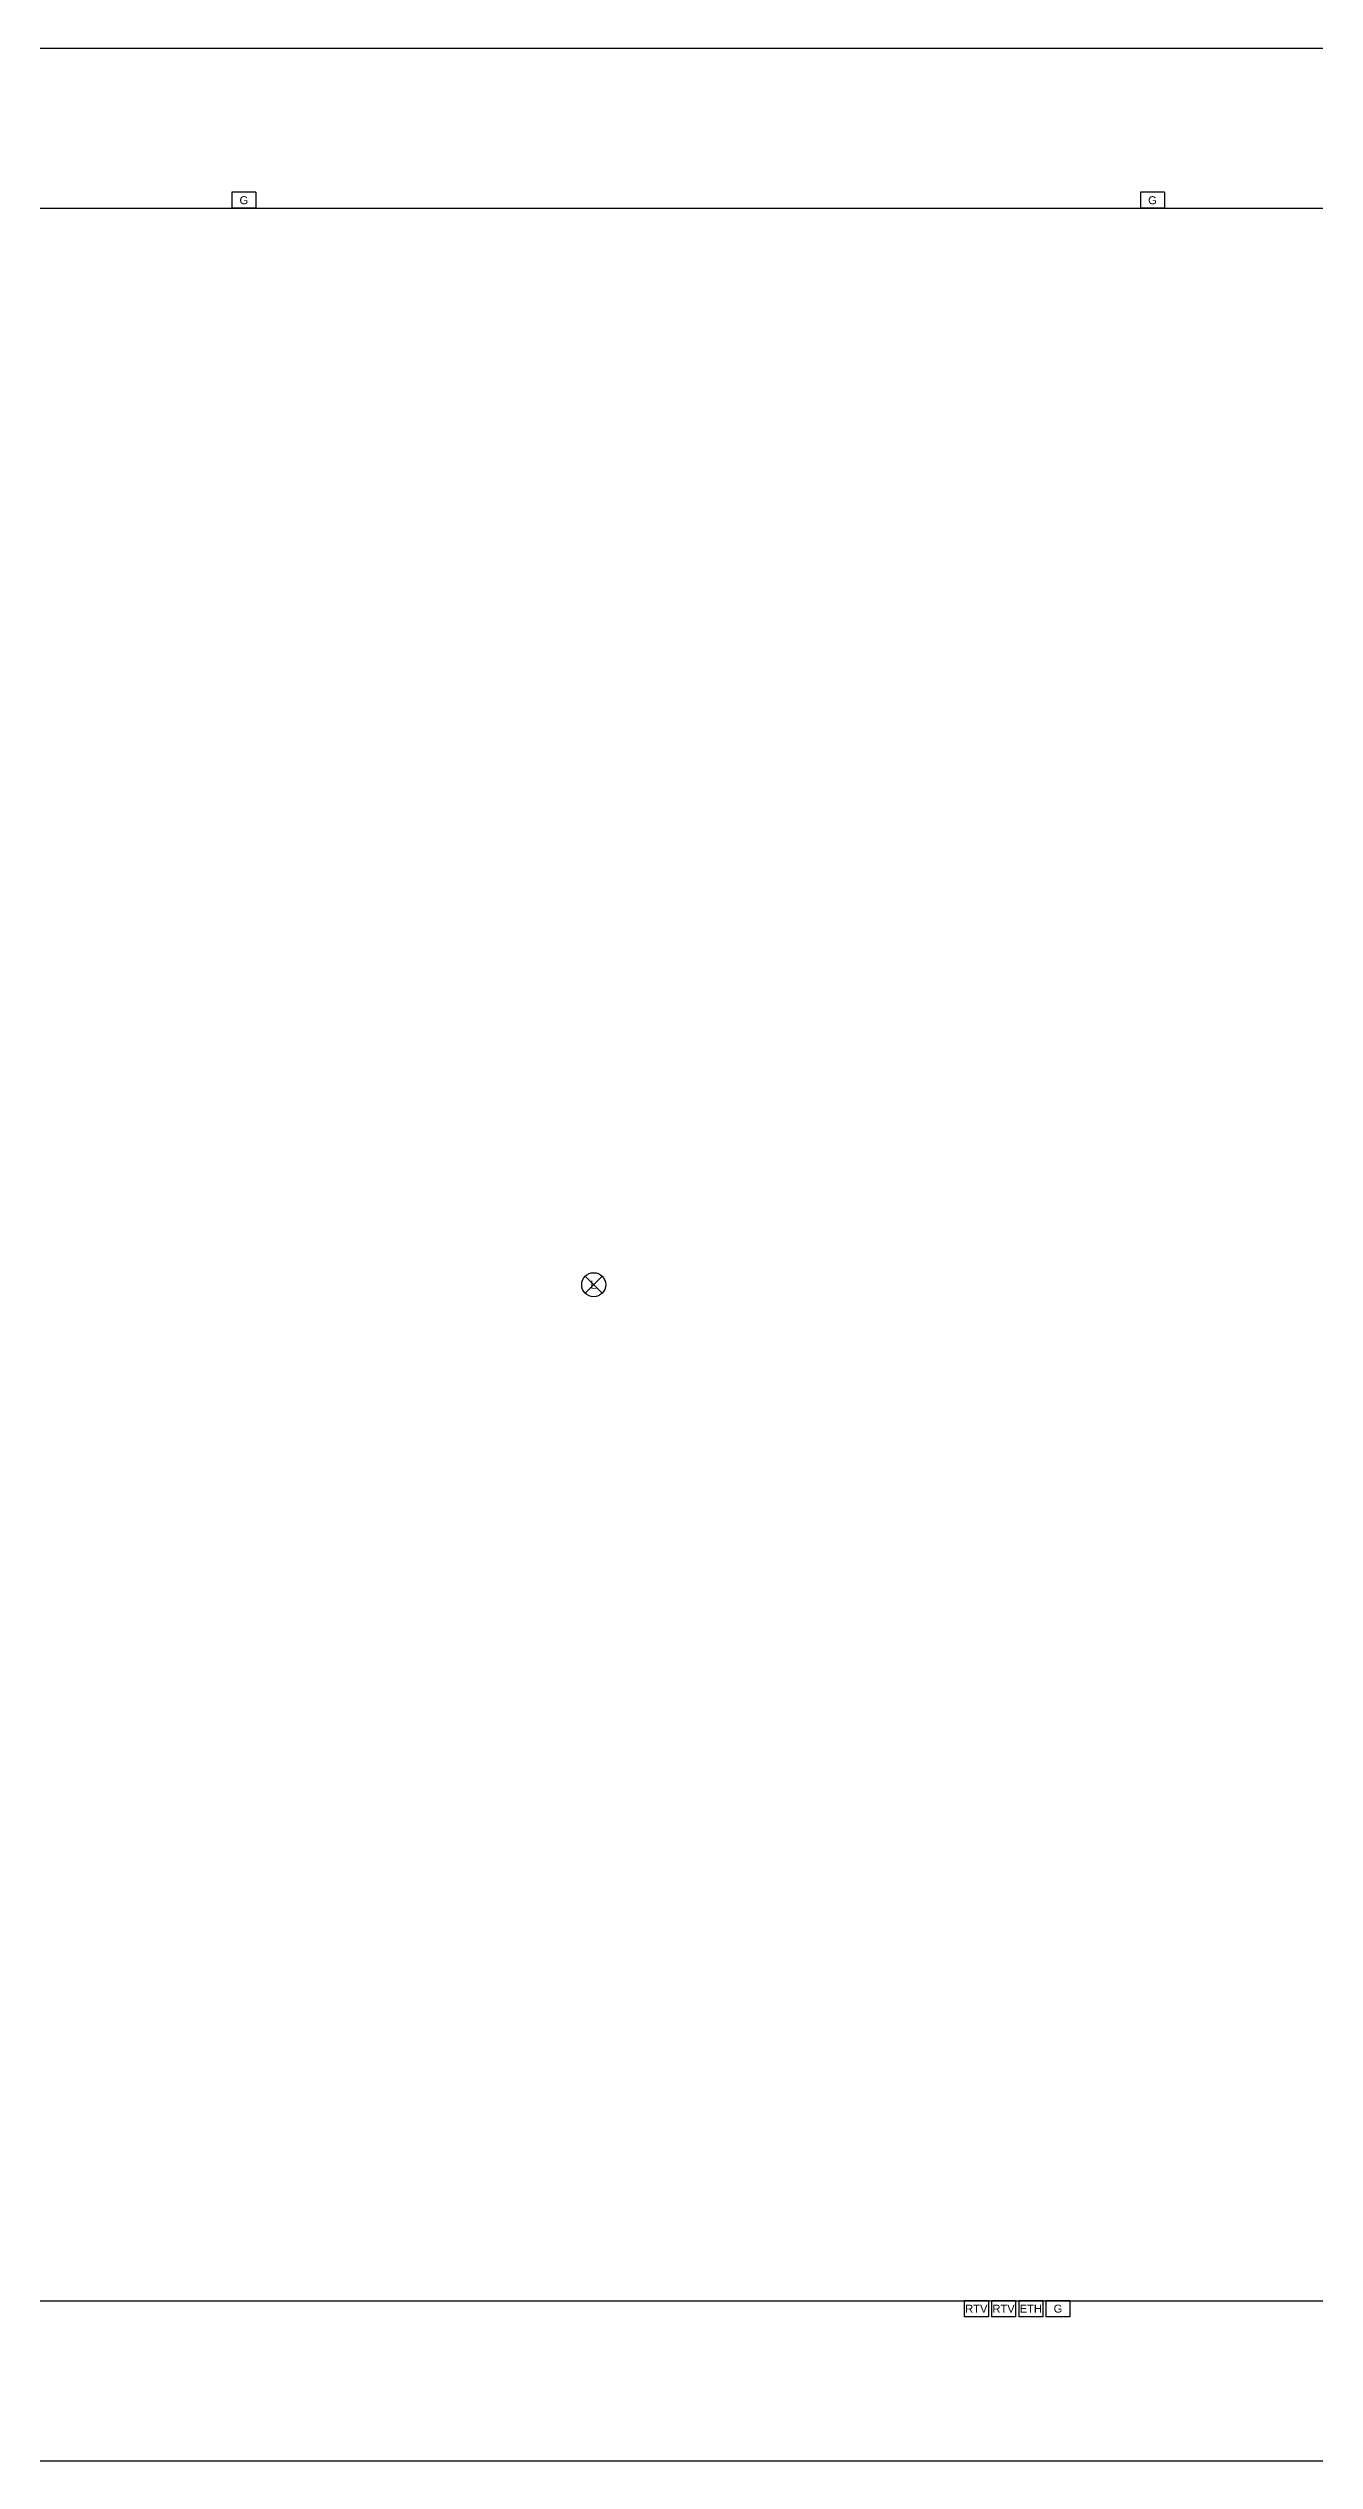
# Model space of a CAD drawing. Header units: millimetres. Extents: x 12 to 4621, y 1861 to 4393.
# Drawn here: x 2131 to 2448, y 2028 to 2631 of the extents above; entities that cross this region are included whole.
import ezdxf

# ---------------------------------------------------------------- set-up
doc = ezdxf.new("R2010")
doc.units = ezdxf.units.MM

# ---------------------------------------------------------------- blocks, each defined once
blk = doc.blocks.new('Z$W@#18756')
for p, q in [((0, 6), (0, 0)), ((0, 6), (4, 6)), ((0, 0), (4, 0)), ((4, 6), (4, 0))]:
    blk.add_line(p, q)
blk = doc.blocks.new('Z$W@#26308')
at = {"rotation": -90.00000000000001}
blk.add_blockref('Z$W@#18756', (0, 4), dxfattribs=at)
at = {"insert": (3, 2), "char_height": 2, "width": 6, "attachment_point": 5}
blk.add_mtext('{\\fArial|b0|i0|c238|p0;G}', dxfattribs=at)
blk = doc.blocks.new('Z$W@#21538')
at = {"rotation": -90.00000000000001}
blk.add_blockref('Z$W@#18756', (0, 4), dxfattribs=at)
at = {"insert": (3, 2), "char_height": 2, "width": 6, "attachment_point": 5}
blk.add_mtext('{\\fArial|b0|i0|c238|p0;ETH}', dxfattribs=at)
blk = doc.blocks.new('Z$W@#16118')
at = {"rotation": -90.00000000000001}
blk.add_blockref('Z$W@#18756', (0, 4), dxfattribs=at)
at = {"insert": (3, 2), "char_height": 2, "width": 6, "attachment_point": 5}
blk.add_mtext('{\\fArial|b0|i0|c238|p0;RTV}', dxfattribs=at)
blk = doc.blocks.new('Z$W@#29658')
for p, q in [((5.12, 0.88), (0.88, 5.12)), ((0.88, 0.88), (5.12, 5.12))]:
    blk.add_line(p, q)
blk.add_circle((3, 3), 3)
at = {"insert": (2.99, 2.99), "char_height": 2, "width": 4.231, "attachment_point": 5}
blk.add_mtext('{\\fArial|b0|i0|c238|p0;L}', dxfattribs=at)

msp = doc.modelspace()

# ---------------------------------------------------------------- linework, layer by layer
for p, q in [((1292.17, 2631.01), (2656.67, 2631.01)), ((1919.27, 2591.01), (2525.67, 2591.01)), ((2043.37, 2068.11), (2525.67, 2068.11)), ((2064.27, 2028.11), (2776.47, 2028.11))]:
    msp.add_line(p, q)

# ---------------------------------------------------------------- block references
for name, p in [('Z$W@#26308', (2177.27, 2591.01)), ('Z$W@#26308', (2404.27, 2591.01)), ('Z$W@#29658', (2264.67, 2319.01)), ('Z$W@#16118', (2360.27, 2064.11)), ('Z$W@#16118', (2367.07, 2064.11)), ('Z$W@#21538', (2373.87, 2064.11)), ('Z$W@#26308', (2380.67, 2064.11))]:
    msp.add_blockref(name, p)

doc.saveas('drawing.dxf')
